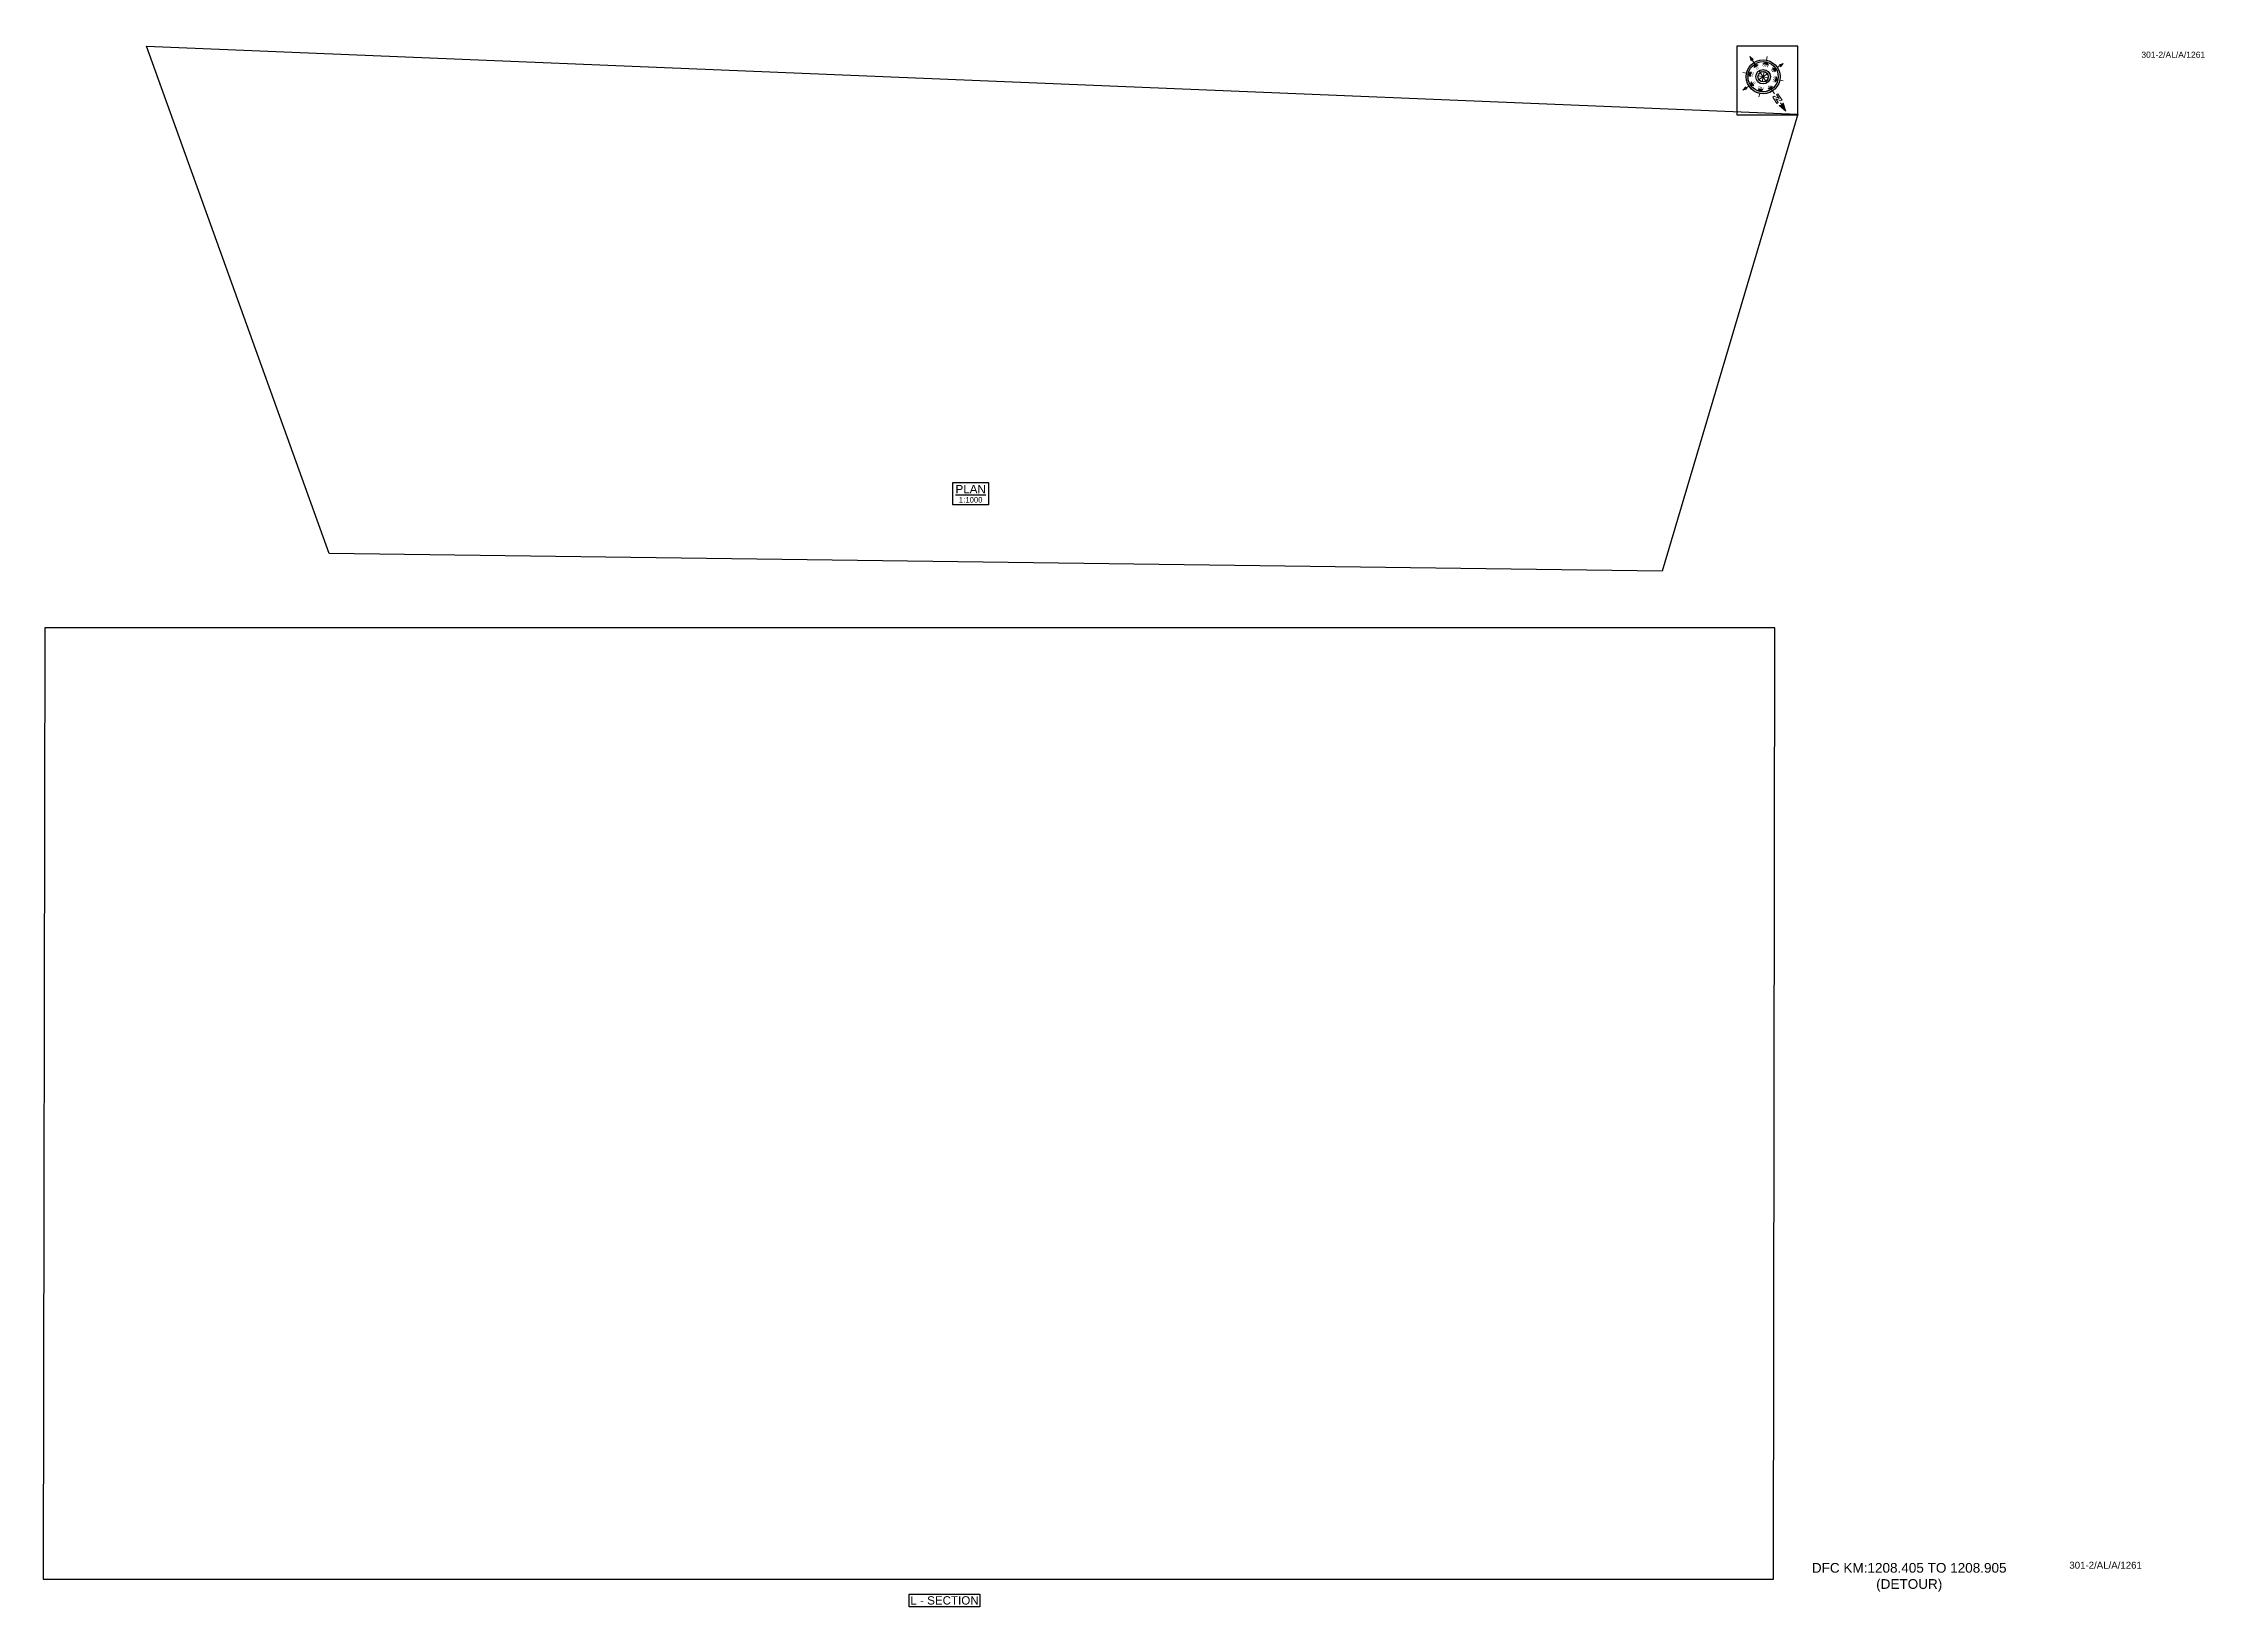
# Paper-space layout '1261' of a CAD drawing. Header units: metres. Extents: x 42 to 823, y 15 to 580.
import ezdxf
from ezdxf.enums import TextEntityAlignment as Align

# ---------------------------------------------------------------- set-up
doc = ezdxf.new("R2010")
doc.units = ezdxf.units.M
doc.header["$MEASUREMENT"] = 0
doc.layers.get('Defpoints').update_dxf_attribs({"color": 5})
doc.layers.add('title', color=7, linetype='Continuous')
doc.styles.get("Standard").update_dxf_attribs({"font": 'arial.ttf'})
doc.styles.add('Style-Arial', font='arial.ttf')

# ---------------------------------------------------------------- blocks, each defined once
blk = doc.blocks.new('N')
for points in [[(0, 8.41), (-0.49, 6.68), (0, 6.93)], [(0.49, 6.68), (0, 6.93), (0, 8.41)], [(-4.93, 0), (-4.07, 0.25), (-4.19, 0)], [(-4.07, -0.25), (-4.19, 0), (-4.93, 0)], [(-3.08, 0), (-2.59, 0.49), (-2.59, -0.49)], [(-2.18, 2.18), (-1.48, 2.18), (-2.18, 1.48)], [(0, 3.08), (0.49, 2.59), (-0.49, 2.59)], [(2.18, 2.18), (2.18, 1.48), (1.48, 2.18)], [(3.08, 0), (2.59, -0.49), (2.59, 0.49)], [(4.07, 0.25), (4.19, 0), (4.93, 0)], [(4.93, 0), (4.07, -0.25), (4.19, 0)], [(-2.18, -2.18), (-2.18, -1.48), (-1.48, -2.18)], [(0, -3.08), (-0.49, -2.59), (0.49, -2.59)], [(0, -4.93), (-0.25, -4.07), (0, -4.19)], [(0.25, -4.07), (0, -4.19), (0, -4.93)], [(2.18, -2.18), (1.48, -2.18), (2.18, -1.48)]]:
    blk.add_hatch(color=7).paths.add_polyline_path(points, flags=0)
h = blk.add_hatch(color=7)
h.paths.add_polyline_path([(0, -3.08), (0, -3.46, 1), (0, 3.46), (0, 3.08, -1)])
h.paths.add_polyline_path([(0, 1.05), (0, 1.48, 1), (0, -1.48), (0, -1.05, -1)])
at = {"color": 7, "linetype": 'ByBlock', "lineweight": 13}
for p, q in [((-0.61, 4.57), (-0.61, 6.12)), ((-0.61, 6.12), (-0.3, 6.12)), ((-0.3, 6.12), (0.32, 5.19)), ((0.32, 4.57), (-0.3, 5.5)), ((-0.3, 5.5), (-0.3, 4.57)), ((0.32, 5.19), (0.32, 6.12)), ((0.32, 6.12), (0.64, 6.12)), ((0.64, 6.12), (0.64, 4.57))]:
    blk.add_line(p, q, dxfattribs=at)
at = {"color": 7, "lineweight": 13}
for p, q in [((0, 6.41), (0, 7.28)), ((-3.46, 0), (-4.19, 0)), ((-2.45, 2.45), (-2.97, 2.97)), ((1.05, 0), (-1.05, 0)), ((-1.05, 0), (1.05, 0)), ((-0.74, 0.74), (0.74, -0.74)), ((0.74, 0.74), (-0.74, -0.74)), ((0.74, -0.74), (-0.74, 0.74)), ((-0.74, -0.74), (0.74, 0.74)), ((0, 3.46), (0, 4.19)), ((0, 3.46), (0, 3.08)), ((0, 1.05), (0, 1.48)), ((0, 1.05), (0, -1.05)), ((0, -1.05), (0, 1.05)), ((2.45, 2.45), (2.97, 2.97)), ((3.46, 0), (4.19, 0)), ((-2.45, -2.45), (-2.97, -2.97)), ((0, -1.05), (0, -1.48)), ((0, -3.46), (0, -3.08)), ((0, -3.46), (0, -4.19)), ((2.45, -2.45), (2.97, -2.97))]:
    blk.add_line(p, q, dxfattribs=at)
at = {"color": 7, "linetype": 'ByBlock', "lineweight": 13}
for points in [[(-0.3, 4.57), (-0.61, 4.57)], [(0.32, 4.57), (0.64, 4.57)]]:
    blk.add_lwpolyline(points, dxfattribs=at)
at = {"color": 7, "lineweight": 13}
for points in [[(0, 8.41), (-0.49, 6.68), (0, 6.93), (0, 6.93)], [(0.49, 6.68), (0, 6.93), (0, 8.41), (0, 8.41)], [(-4.93, 0), (-4.07, 0.25), (-4.19, 0), (-4.19, 0)], [(-4.07, -0.25), (-4.19, 0), (-4.93, 0), (-4.93, 0)], [(-3.08, 0), (-2.59, 0.49), (-2.59, -0.49), (-2.59, -0.49)], [(-2.18, 2.18), (-1.48, 2.18), (-2.18, 1.48), (-2.18, 1.48)], [(0, 3.08), (0.49, 2.59), (-0.49, 2.59), (-0.49, 2.59)], [(2.18, 2.18), (2.18, 1.48), (1.48, 2.18), (1.48, 2.18)], [(3.08, 0), (2.59, -0.49), (2.59, 0.49), (2.59, 0.49)], [(4.07, 0.25), (4.19, 0), (4.93, 0), (4.93, 0)], [(4.93, 0), (4.07, -0.25), (4.19, 0), (4.19, 0)], [(-2.18, -2.18), (-2.18, -1.48), (-1.48, -2.18), (-1.48, -2.18)], [(0, -3.08), (-0.49, -2.59), (0.49, -2.59), (0.49, -2.59)], [(0, -4.93), (-0.25, -4.07), (0, -4.19), (0, -4.19)], [(0.25, -4.07), (0, -4.19), (0, -4.93), (0, -4.93)], [(2.18, -2.18), (1.48, -2.18), (2.18, -1.48), (2.18, -1.48)]]:
    blk.add_lwpolyline(points, close=True, dxfattribs=at)
at = {"color": 7}
for radius in [3.46, 3.08, 1.48, 1.05]:
    blk.add_circle((0, 0), radius, dxfattribs=at)
for s, rotation, p in [('W', 90, (-2.1, 0)), ('NW', 45, (-1.48, 1.48)), ('NE', 315, (1.48, 1.48)), ('E', 270, (1.97, 0)), ('SW', 135, (-1.48, -1.48)), ('SE', 225, (1.48, -1.48))]:
    blk.add_text(s, height=0.6, rotation=rotation, dxfattribs=at).set_placement(p, align=Align.CENTER)
for s, p in [('N', (0, 2.1)), ('S', (0, -2.47))]:
    blk.add_text(s, height=0.6, dxfattribs=at).set_placement(p, align=Align.CENTER)

psp = doc.layouts.new('1261')

# ---------------------------------------------------------------- linework, layer by layer
psp.add_lwpolyline([(354.82, 15), (354.82, 19.6), (380.35, 19.6), (380.35, 15)], close=True)
at = {"layer": 'Defpoints'}
psp.add_lwpolyline([(41.8, 25), (667.22, 25), (667.73, 368.73), (42.39, 368.73)], close=True, dxfattribs=at)
at = {"layer": 'title', "color": 7, "linetype": 'Continuous', "lineweight": -3}
psp.add_lwpolyline([(370.65, 421.32), (383.53, 421.32), (383.53, 413.17), (370.65, 413.17)], close=True, dxfattribs=at)

# ---------------------------------------------------------------- texts
at = {"style": 'Style-Arial'}
for height, p in [(2.2, (800.22, 574.76)), (2.5, (774.19, 28.76))]:
    psp.add_text('301-2/AL/A/1261', height=height, dxfattribs=at).set_placement(p)
at = {"insert": (668.57, 30.81), "char_height": 3.5, "attachment_point": 1, "style": 'Style-Arial'}
psp.add_mtext_dynamic_manual_height_columns('\\pxqc;{\\C1;DFC KM:1208.405 TO 1208.905 \\P(DETOUR)}', width=95.4615, gutter_width=17.5, heights=[0], dxfattribs=at)
at = {"layer": 'title', "color": 7, "linetype": 'Continuous', "lineweight": -3, "style": 'Style-Arial'}
for s, height, p in [('%%UPLAN', 3, (377.04, 418.88)), ('1:1000', 2, (377.04, 415.02))]:
    psp.add_text(s, height=height, dxfattribs=at).set_placement(p, align=Align.MIDDLE)
at = {"layer": 'title', "style": 'Style-Arial'}
psp.add_text('L - SECTION', height=3, rotation=0.00006, dxfattribs=at).set_placement((367.6, 17.3), align=Align.MIDDLE_CENTER)

# ---------------------------------------------------------------- viewports
at = {"layer": 'Defpoints'}
vp = psp.add_viewport(center=(354.76, 196.86), size=(625.93, 343.7277), view_center_point=(42206.41, -11963.14), view_height=343.7277, status=3, dxfattribs=at)
vp.dxf.flags = 0x10000  # cut along an outline
vp.dxf.clipping_boundary_handle = psp.add_lwpolyline([(41.8, 25), (667.22, 25), (667.73, 368.73), (42.39, 368.73)], format="xyb", close=True, dxfattribs={"invisible": 1}).dxf.handle

# ---------------------------------------------------------------- wipeouts: each hides what was drawn before it
psp.add_wipeout([(653.96, 579), (676, 579), (676, 554.19), (653.96, 554.19)])

# ---------------------------------------------------------------- next in the draw order: linework, layer by layer
psp.add_lwpolyline([(676, 579), (653.96, 579), (653.96, 554.19), (676, 554.19)], close=True)
psp.add_lwpolyline([(79.18, 579), (676, 554.32), (627.02, 389.2), (145.16, 395.56)], close=True, dxfattribs=at)

# ---------------------------------------------------------------- next in the draw order: block references
at = {"xscale": 1.771541371757186, "yscale": 1.771541371757186, "zscale": 1.771541371757186, "rotation": 213.3650163118157}
psp.add_blockref('N', (663.49, 567.9), dxfattribs=at)

# ---------------------------------------------------------------- next in the draw order: viewports
at = {"layer": 'Defpoints', "view_twist_angle": 196.96177155}
vp = psp.add_viewport(center=(377.59, 484.1), size=(596.82, 189.7979), view_center_point=(386391.62, -3425986.01), view_height=189.7979, dxfattribs=at)
vp.dxf.flags = 0x10000  # cut along an outline
vp.dxf.clipping_boundary_handle = psp.add_lwpolyline([(79.18, 579), (676, 554.32), (627.02, 389.2), (145.16, 395.56)], format="xyb", close=True, dxfattribs={"invisible": 1}).dxf.handle

doc.saveas('drawing.dxf')
